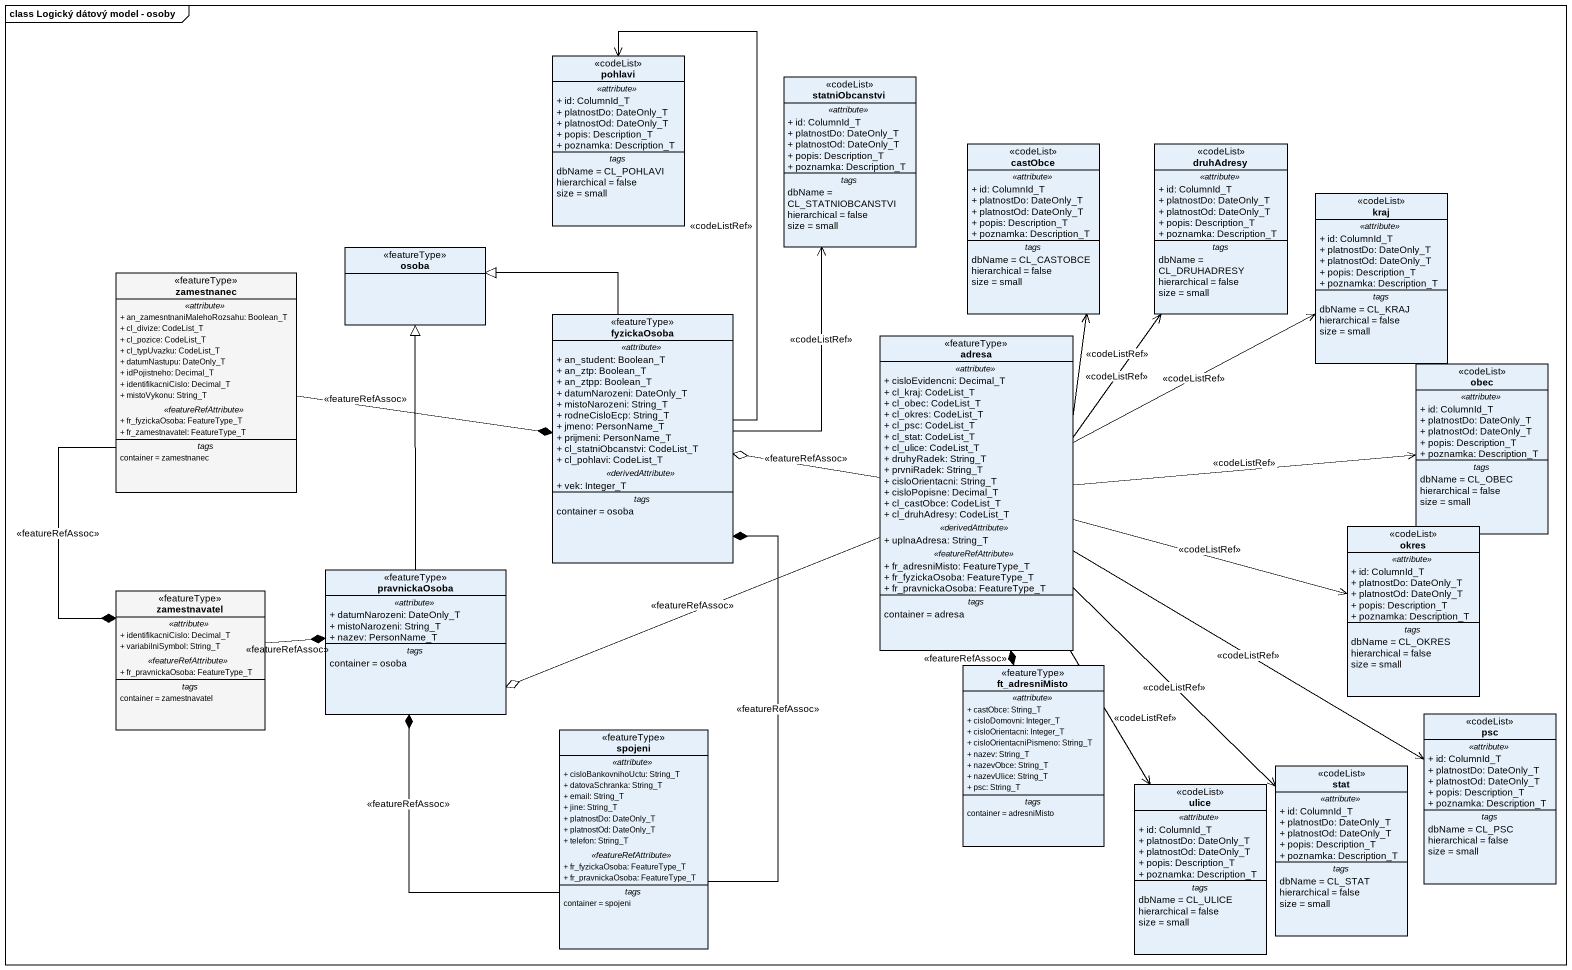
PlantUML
@startuml
mainframe class Logický dátový model - osoby
hide circle
hide empty members
skinparam classAttributeIconSize 0
class pohlavi <<codeList>> {
  .. <<attribute>> ..
  + id: ColumnId_T
  + platnostDo: DateOnly_T
  + platnostOd: DateOnly_T
  + popis: Description_T
  + poznamka: Description_T
  -- tags --
  dbName = CL_POHLAVI
  hierarchical = false
  size = small
}
class statniObcanstvi <<codeList>> {
  .. <<attribute>> ..
  + id: ColumnId_T
  + platnostDo: DateOnly_T
  + platnostOd: DateOnly_T
  + popis: Description_T
  + poznamka: Description_T
  -- tags --
  dbName = CL_STATNIOBCANSTVI
  hierarchical = false
  size = small
}
class castObce <<codeList>> {
  .. <<attribute>> ..
  + id: ColumnId_T
  + platnostDo: DateOnly_T
  + platnostOd: DateOnly_T
  + popis: Description_T
  + poznamka: Description_T
  -- tags --
  dbName = CL_CASTOBCE
  hierarchical = false
  size = small
}
class druhAdresy <<codeList>> {
  .. <<attribute>> ..
  + id: ColumnId_T
  + platnostDo: DateOnly_T
  + platnostOd: DateOnly_T
  + popis: Description_T
  + poznamka: Description_T
  -- tags --
  dbName = CL_DRUHADRESY
  hierarchical = false
  size = small
}
class kraj <<codeList>> {
  .. <<attribute>> ..
  + id: ColumnId_T
  + platnostDo: DateOnly_T
  + platnostOd: DateOnly_T
  + popis: Description_T
  + poznamka: Description_T
  -- tags --
  dbName = CL_KRAJ
  hierarchical = false
  size = small
}
class zamestnanec <<featureType>> #F5F5F5 {
  .. <<attribute>> ..
  + an_zamesntnaniMalehoRozsahu: Boolean_T
  + cl_divize: CodeList_T
  + cl_pozice: CodeList_T
  + cl_typUvazku: CodeList_T
  + datumNastupu: DateOnly_T
  + idPojistneho: Decimal_T
  + identifikacniCislo: Decimal_T
  + mistoVykonu: String_T
  .. <<featureRefAttribute>> ..
  + fr_fyzickaOsoba: FeatureType_T
  + fr_zamestnavatel: FeatureType_T
  -- tags --
  container = zamestnanec
}
class osoba <<featureType>>
class fyzickaOsoba <<featureType>> {
  .. <<attribute>> ..
  + an_student: Boolean_T
  + an_ztp: Boolean_T
  + an_ztpp: Boolean_T
  + datumNarozeni: DateOnly_T
  + mistoNarozeni: String_T
  + rodneCisloEcp: String_T
  + jmeno: PersonName_T
  + prijmeni: PersonName_T
  + cl_statniObcanstvi: CodeList_T
  + cl_pohlavi: CodeList_T
  .. <<derivedAttribute>> ..
  + vek: Integer_T
  -- tags --
  container = osoba
}
class adresa <<featureType>> {
  .. <<attribute>> ..
  + cisloEvidencni: Decimal_T
  + cl_kraj: CodeList_T
  + cl_obec: CodeList_T
  + cl_okres: CodeList_T
  + cl_psc: CodeList_T
  + cl_stat: CodeList_T
  + cl_ulice: CodeList_T
  + druhyRadek: String_T
  + prvniRadek: String_T
  + cisloOrientacni: String_T
  + cisloPopisne: Decimal_T
  + cl_castObce: CodeList_T
  + cl_druhAdresy: CodeList_T
  .. <<derivedAttribute>> ..
  + uplnaAdresa: String_T
  .. <<featureRefAttribute>> ..
  + fr_adresniMisto: FeatureType_T
  + fr_fyzickaOsoba: FeatureType_T
  + fr_pravnickaOsoba: FeatureType_T
  -- tags --
  container = adresa
}
class obec <<codeList>> {
  .. <<attribute>> ..
  + id: ColumnId_T
  + platnostDo: DateOnly_T
  + platnostOd: DateOnly_T
  + popis: Description_T
  + poznamka: Description_T
  -- tags --
  dbName = CL_OBEC
  hierarchical = false
  size = small
}
class okres <<codeList>> {
  .. <<attribute>> ..
  + id: ColumnId_T
  + platnostDo: DateOnly_T
  + platnostOd: DateOnly_T
  + popis: Description_T
  + poznamka: Description_T
  -- tags --
  dbName = CL_OKRES
  hierarchical = false
  size = small
}
class zamestnavatel <<featureType>> #F5F5F5 {
  .. <<attribute>> ..
  + identifikacniCislo: Decimal_T
  + variabilniSymbol: String_T
  .. <<featureRefAttribute>> ..
  + fr_pravnickaOsoba: FeatureType_T
  -- tags --
  container = zamestnavatel
}
class pravnickaOsoba <<featureType>> {
  .. <<attribute>> ..
  + datumNarozeni: DateOnly_T
  + mistoNarozeni: String_T
  + nazev: PersonName_T
  -- tags --
  container = osoba
}
class ft_adresniMisto <<featureType>> {
  .. <<attribute>> ..
  + castObce: String_T
  + cisloDomovni: Integer_T
  + cisloOrientacni: Integer_T
  + cisloOrientacniPismeno: String_T
  + nazev: String_T
  + nazevObce: String_T
  + nazevUlice: String_T
  + psc: String_T
  -- tags --
  container = adresniMisto
}
class psc <<codeList>> {
  .. <<attribute>> ..
  + id: ColumnId_T
  + platnostDo: DateOnly_T
  + platnostOd: DateOnly_T
  + popis: Description_T
  + poznamka: Description_T
  -- tags --
  dbName = CL_PSC
  hierarchical = false
  size = small
}
class spojeni <<featureType>> {
  .. <<attribute>> ..
  + cisloBankovnihoUctu: String_T
  + datovaSchranka: String_T
  + email: String_T
  + jine: String_T
  + platnostDo: DateOnly_T
  + platnostOd: DateOnly_T
  + telefon: String_T
  .. <<featureRefAttribute>> ..
  + fr_fyzickaOsoba: FeatureType_T
  + fr_pravnickaOsoba: FeatureType_T
  -- tags --
  container = spojeni
}
class ulice <<codeList>> {
  .. <<attribute>> ..
  + id: ColumnId_T
  + platnostDo: DateOnly_T
  + platnostOd: DateOnly_T
  + popis: Description_T
  + poznamka: Description_T
  -- tags --
  dbName = CL_ULICE
  hierarchical = false
  size = small
}
class stat <<codeList>> {
  .. <<attribute>> ..
  + id: ColumnId_T
  + platnostDo: DateOnly_T
  + platnostOd: DateOnly_T
  + popis: Description_T
  + poznamka: Description_T
  -- tags --
  dbName = CL_STAT
  hierarchical = false
  size = small
}
zamestnanec -right-* fyzickaOsoba : <<featureRefAssoc>>
zamestnanec --* zamestnavatel : <<featureRefAssoc>>
fyzickaOsoba -up-> pohlavi : <<codeListRef>>
fyzickaOsoba -up-> statniObcanstvi : <<codeListRef>>
fyzickaOsoba -up-|> osoba
adresa -up-> castObce : <<codeListRef>>
adresa -up-> druhAdresy : <<codeListRef>>
adresa -right-> kraj : <<codeListRef>>
adresa -left-o fyzickaOsoba : <<featureRefAssoc>>
adresa -right-> obec : <<codeListRef>>
adresa -right-> okres : <<codeListRef>>
adresa -left-o pravnickaOsoba : <<featureRefAssoc>>
adresa -right-> psc : <<codeListRef>>
adresa --> ulice : <<codeListRef>>
adresa --> stat : <<codeListRef>>
zamestnavatel -right-* pravnickaOsoba : <<featureRefAssoc>>
pravnickaOsoba -up-|> osoba
ft_adresniMisto -up-* adresa : <<featureRefAssoc>>
spojeni -up-* fyzickaOsoba : <<featureRefAssoc>>
spojeni -up-* pravnickaOsoba : <<featureRefAssoc>>
@enduml
